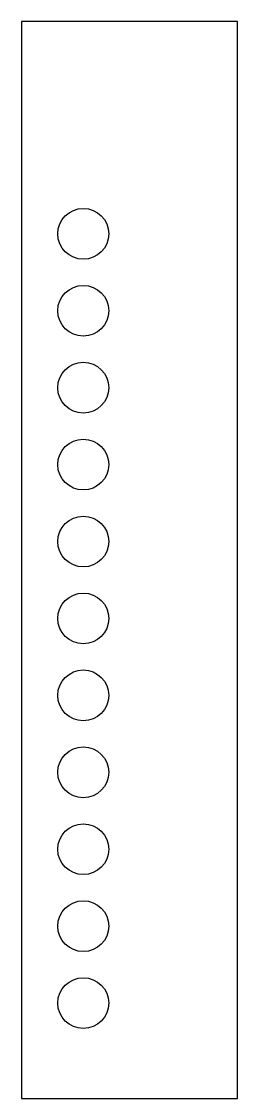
# Model space of a CAD drawing. Header units: millimetres. Extents: x -35 to 35, y -175 to 175.
import ezdxf

# ---------------------------------------------------------------- set-up
doc = ezdxf.new("R2010")
doc.units = ezdxf.units.MM

msp = doc.modelspace()

# ---------------------------------------------------------------- linework, layer by layer
for p, q in [((-35, 175, 5), (-35, -175, 5)), ((35, 175, 5), (-35, 175, 5)), ((35, -175, 5), (35, 175, 5)), ((-35, -175, 5), (35, -175, 5))]:
    msp.add_line(p, q)
for centre in [(-15, 106, 5), (-15, 81, 5), (-15, 56, 5), (-15, 31, 5), (-15, 6, 5), (-15, -19, 5), (-15, -44, 5), (-15, -69, 5), (-15, -94, 5), (-15, -119, 5), (-15, -144, 5)]:
    msp.add_circle(centre, 8.25)

doc.saveas('drawing.dxf')
